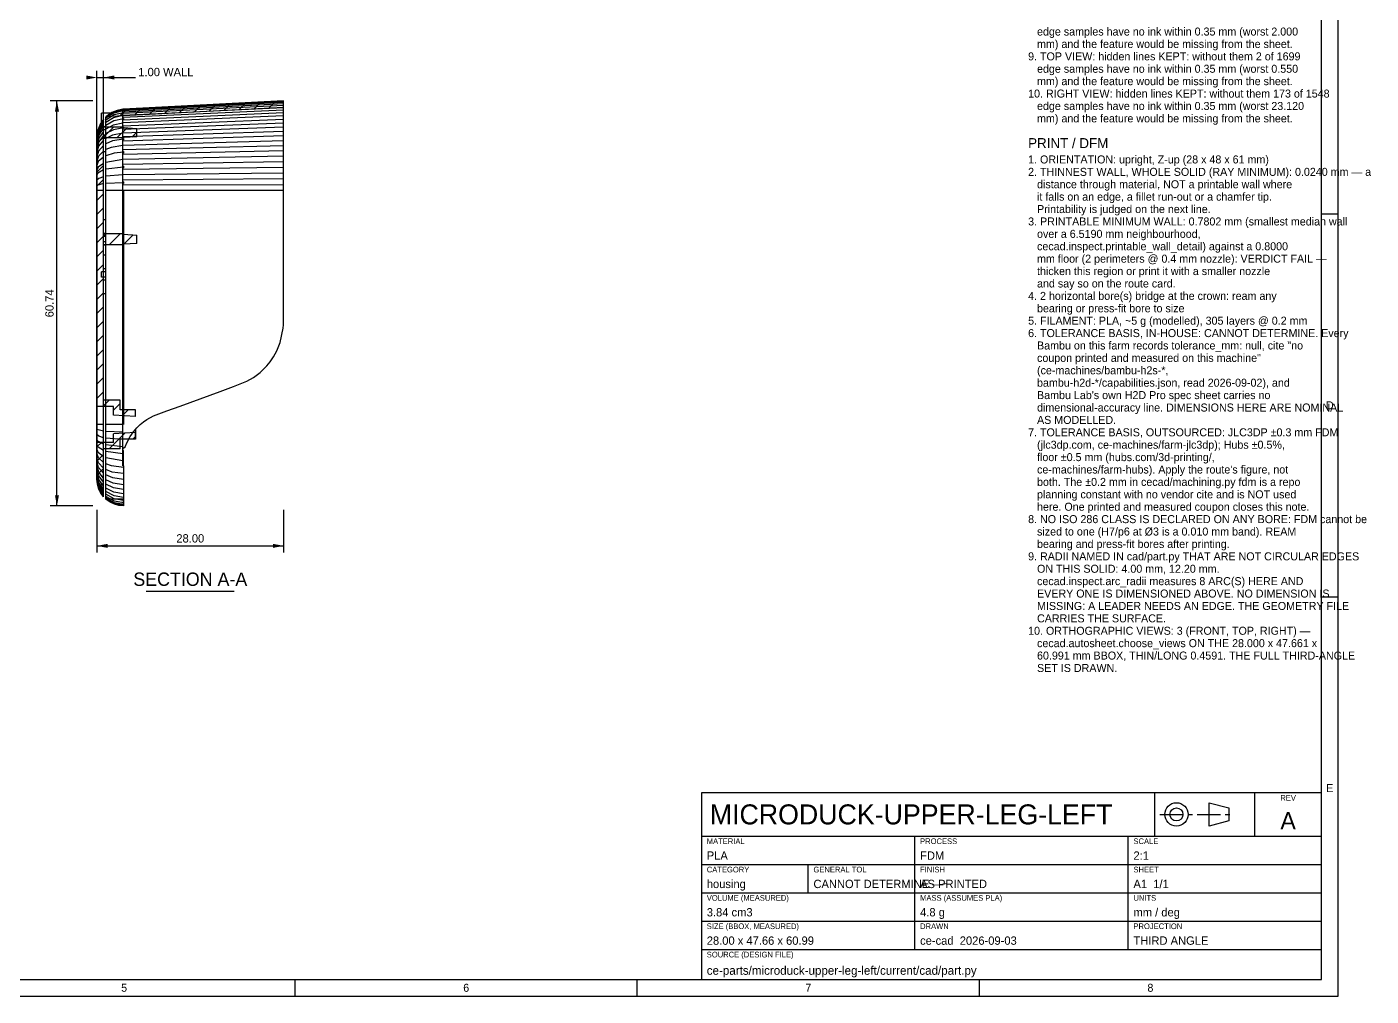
# Model space of a CAD drawing. Header units: millimetres. Extents: x 5 to 853, y 5 to 589.
# Drawn here: x 442.6 to 845.9, y 5 to 295.7 of the extents above; entities that cross this region are included whole.
import ezdxf
from ezdxf.enums import TextEntityAlignment as Align

# ---------------------------------------------------------------- set-up
doc = ezdxf.new("R2010")
doc.units = ezdxf.units.MM
doc.linetypes.add('CENTER', pattern=[11.2, 7, -1.4, 1.4, -1.4])
for name, color, linetype in [('CENTER', 4, 'CENTER'), ('DIM', 3, 'CONTINUOUS'), ('FRAME', 7, 'CONTINUOUS'), ('HATCH', 5, 'CONTINUOUS'), ('SECTION', 7, 'CONTINUOUS'), ('TEXT', 3, 'CONTINUOUS'), ('TITLE', 7, 'CONTINUOUS'), ('VISIBLE', 7, 'CONTINUOUS')]:
    doc.layers.add(name, color=color, linetype=linetype)

msp = doc.modelspace()

# ---------------------------------------------------------------- linework, layer by layer
at = {"layer": 'CENTER'}
msp.add_line((782.5, 59.5), (804.75, 59.5), dxfattribs=at)
at = {"layer": 'DIM'}
for p, q in [((463.660756, 162.351175), (463.660756, 282.512709)), ((465.660756, 162.351175), (465.660756, 282.512709)), ((463.660756, 280.512709), (465.660756, 280.512709)), ((465.660756, 280.512709), (475.260756, 280.512709)), ((462.460756, 273.512709), (449.660756, 273.512709)), ((451.660756, 152.040779), (451.660756, 273.512709)), ((462.460756, 152.040779), (449.660756, 152.040779)), ((463.660756, 150.840779), (463.660756, 138.040779)), ((519.660756, 150.840779), (519.660756, 138.040779)), ((463.660756, 140.040779), (519.660756, 140.040779))]:
    msp.add_line(p, q, dxfattribs=at)
for points in [[(463.660756, 280.512709), (460.460756, 281.120709), (460.460756, 279.904709)], [(465.660756, 280.512709), (468.860756, 279.904709), (468.860756, 281.120709)], [(451.660756, 273.512709), (451.052756, 270.312709), (452.268756, 270.312709)], [(451.660756, 152.040779), (452.268756, 155.240779), (451.052756, 155.240779)], [(463.660756, 140.040779), (466.860756, 139.432779), (466.860756, 140.648779)], [(519.660756, 140.040779), (516.460756, 140.648779), (516.460756, 139.432779)]]:
    msp.add_solid(points, dxfattribs=at)
at = {"layer": 'FRAME'}
for p, q in [((831, 10), (831, 584)), ((831, 66), (645, 66)), ((645, 66), (645, 10)), ((831, 10), (831, 66)), ((10, 10), (831, 10)), ((645, 10), (831, 10))]:
    msp.add_line(p, q, dxfattribs=at)
at = {"layer": 'HATCH'}
for p, q in [((470.410615, 268.935619), (472.517007, 271.04201)), ((474.887901, 269.170263), (476.994292, 271.276654)), ((479.365186, 269.404908), (481.471577, 271.511299)), ((483.842471, 269.639552), (485.948862, 271.745944)), ((488.319756, 269.874197), (490.426148, 271.980588)), ((492.797042, 270.108841), (494.903433, 272.215233)), ((497.274327, 270.343486), (499.380718, 272.449877)), ((501.751612, 270.578131), (503.858003, 272.684522)), ((506.228897, 270.812775), (508.335289, 272.919166)), ((510.706183, 271.04742), (512.812574, 273.153811)), ((515.183468, 271.282064), (517.289859, 273.388456)), ((519.660753, 271.516709), (519.660756, 271.516712)), ((464.15005, 265.355253), (465.660756, 266.865959)), ((463.660756, 260.623319), (468.645696, 265.608258)), ((469.657238, 262.37716), (472.701995, 265.421917)), ((474.174853, 262.652134), (475.660756, 264.138037)), ((463.660756, 256.380678), (465.660756, 258.380678)), ((463.660756, 252.138037), (465.660756, 254.138037)), ((463.660756, 247.895397), (465.660756, 249.895397)), ((463.660756, 243.652756), (465.660756, 245.652756)), ((463.660756, 239.410115), (465.660756, 241.410115)), ((463.660756, 235.167474), (465.660756, 237.167474)), ((463.660756, 230.924834), (466.344181, 233.608258)), ((467.355723, 230.37716), (470.586822, 233.608258)), ((471.598363, 230.37716), (471.660756, 230.439552)), ((471.727023, 230.50582), (474.532646, 233.311442)), ((463.660756, 226.682193), (465.660756, 228.682193)), ((463.660756, 222.439552), (465.660756, 224.439552)), ((463.660756, 218.196912), (465.660756, 220.196912)), ((463.660756, 213.954271), (465.660756, 215.954271)), ((463.660756, 209.71163), (465.660756, 211.71163)), ((463.660756, 205.46899), (465.660756, 207.46899)), ((463.660756, 201.226349), (465.660756, 203.226349)), ((463.660756, 196.983708), (465.660756, 198.983708)), ((463.660756, 192.741068), (465.660756, 194.741068)), ((463.660756, 188.498427), (465.660756, 190.498427)), ((463.660756, 184.255786), (465.660756, 186.255786)), ((465.45632, 181.808709), (467.35632, 183.708709)), ((468.660756, 180.770505), (470.660756, 182.770505)), ((471.206675, 179.073783), (472.991601, 180.858709)), ((475.260753, 178.885221), (475.260756, 178.885223)), ((467.352476, 169.168709), (472.025487, 173.84172)), ((463.660756, 169.71963), (465.009836, 171.068709)), ((474.445117, 172.018709), (475.260756, 172.834348)), ((463.660756, 165.476989), (465.660756, 167.476989)), ((463.660756, 161.234348), (465.660756, 163.234348)), ((464.101443, 157.432395), (464.49696, 157.827912)), ((464.496961, 157.827912), (465.660756, 158.991708)), ((465.66076, 154.749071), (465.66076, 154.749071)), ((469.417943, 154.040609), (469.417945, 154.040611)), ((468.206466, 152.829132), (468.58177, 153.204436)), ((471.660753, 152.040779), (471.660754, 152.040779))]:
    msp.add_line(p, q, dxfattribs=at)
at = {"layer": 'SECTION'}
for p, q in [((469.68847, 270.651996), (468.103669, 269.980102)), ((471.460756, 270.984794), (469.68847, 270.651996)), ((471.514494, 270.98947), (471.460756, 270.986654)), ((471.460756, 270.984794), (471.460756, 270.986654)), ((471.660756, 271.001136), (471.514494, 270.98947)), ((519.660756, 273.512709), (471.660756, 270.997136)), ((519.660756, 271.516709), (471.660756, 269.001136)), ((471.660756, 270.997136), (471.660756, 271.001136)), ((519.660756, 271.516709), (519.660756, 273.512709)), ((464.665184, 266.515417), (463.996452, 264.89427)), ((465.660756, 267.978163), (464.665184, 266.515417)), ((465.660756, 265.608258), (465.660756, 267.978163)), ((468.103669, 269.980102), (466.36929, 268.723822)), ((471.660756, 269.001136), (466.36929, 268.723822)), ((463.996452, 264.89427), (463.660756, 262.581873)), ((463.660756, 181.808709), (463.660756, 262.581873)), ((471.660756, 265.608258), (465.660756, 265.608258)), ((471.660756, 262.37716), (465.660756, 262.37716)), ((465.660756, 233.608258), (465.660756, 262.37716)), ((471.660756, 265.608258), (471.660756, 265.483502)), ((471.660756, 265.483502), (475.660756, 265.241709)), ((475.660756, 262.743709), (471.660756, 262.501916)), ((471.660756, 262.501916), (471.660756, 262.37716)), ((475.660756, 262.743709), (475.660756, 265.241709)), ((471.660756, 233.608258), (465.660756, 233.608258)), ((471.660756, 230.37716), (465.660756, 230.37716)), ((465.660756, 183.708709), (465.660756, 230.37716)), ((471.660756, 233.608258), (471.660756, 233.483502)), ((471.660756, 233.483502), (475.660756, 233.241709)), ((475.660756, 230.743709), (471.660756, 230.501916)), ((471.660756, 230.501916), (471.660756, 230.37716)), ((475.660756, 230.743709), (475.660756, 233.241709)), ((468.660756, 181.808709), (463.660756, 181.808709)), ((470.660756, 183.708709), (465.660756, 183.708709)), ((468.660756, 179.192197), (468.660756, 181.808709)), ((470.660756, 180.858709), (470.660756, 183.708709)), ((475.260756, 178.885221), (468.660756, 179.192197)), ((475.260756, 180.858709), (470.660756, 180.858709)), ((475.260756, 178.885221), (475.260756, 180.858709)), ((475.260756, 173.992197), (468.660756, 173.685221)), ((468.660756, 171.068709), (468.660756, 173.685221)), ((475.260756, 172.018709), (475.260756, 173.992197)), ((463.660756, 160.0401), (463.660756, 171.068709)), ((468.660756, 171.068709), (463.660756, 171.068709)), ((475.260756, 172.018709), (470.660756, 172.018709)), ((470.660756, 169.168709), (470.660756, 172.018709)), ((470.660756, 169.168709), (465.660756, 169.168709)), ((465.660756, 154.749075), (465.660756, 169.168709)), ((463.782761, 158.648334), (463.660756, 160.0401)), ((464.143809, 157.302544), (463.782761, 158.648334)), ((464.754935, 156.001907), (464.143809, 157.302544)), ((465.660761, 154.749069), (464.754935, 156.001907)), ((467.660797, 153.112461), (466.369284, 154.040614)), ((471.660756, 154.040609), (466.36929, 154.040609)), ((471.660756, 152.040779), (471.660756, 154.040609)), ((468.919896, 152.524916), (467.660797, 153.112461)), ((470.270429, 152.162502), (468.919896, 152.524916)), ((471.660756, 152.040779), (470.270429, 152.162502))]:
    msp.add_line(p, q, dxfattribs=at)
at = {"layer": 'TEXT'}
msp.add_line((478.460756, 126.440779), (504.860756, 126.440779), dxfattribs=at)
at = {"layer": 'TITLE'}
for p, q in [((836, 5), (836, 589)), ((831, 239.6), (836, 239.6)), ((831, 124.8), (836, 124.8)), ((781, 53), (781, 66)), ((811, 53), (811, 66)), ((797.3, 56), (797.3, 63)), ((797.3, 63), (803.25, 61.46)), ((803.25, 61.46), (803.25, 57.54)), ((803.25, 57.54), (797.3, 56)), ((645, 53), (831, 53)), ((709, 19), (709, 53)), ((773, 19), (773, 53)), ((645, 44.5), (831, 44.5)), ((677, 36), (677, 44.5)), ((645, 36), (831, 36)), ((645, 27.5), (831, 27.5)), ((645, 19), (831, 19)), ((523.125, 5), (523.125, 10)), ((625.75, 5), (625.75, 10)), ((728.375, 5), (728.375, 10)), ((5, 5), (836, 5))]:
    msp.add_line(p, q, dxfattribs=at)
for radius in [3.5, 1.96]:
    msp.add_circle((787.5, 59.5), radius, dxfattribs=at)
at = {"layer": 'VISIBLE'}
for p, q in [((468.923699, 270.25634), (466.36929, 268.613206)), ((471.460756, 270.984794), (467.77891, 269.792709)), ((471.460756, 270.511914), (468.734829, 269.833701)), ((471.660756, 270.879554), (468.923699, 270.25634)), ((519.660756, 273.455041), (471.460756, 270.934395)), ((519.660756, 273.282285), (471.460756, 270.777841)), ((519.660756, 272.99518), (471.460756, 270.517662)), ((519.660756, 272.594955), (471.460756, 270.154974)), ((519.660756, 272.083325), (471.460756, 269.691328)), ((519.660756, 271.46248), (471.460756, 269.12871)), ((471.460756, 270.934395), (471.460756, 270.986654)), ((471.460756, 270.871006), (471.460756, 270.934395)), ((471.660756, 270.893547), (471.460756, 270.871006)), ((471.460756, 270.841737), (471.660756, 270.840458)), ((471.460756, 270.777841), (471.460756, 270.841737)), ((471.460756, 270.517662), (471.460756, 270.777841)), ((519.660756, 270.735079), (471.460756, 268.46953)), ((471.460756, 270.154974), (471.460756, 270.517662)), ((471.514494, 270.98947), (471.660756, 270.989886)), ((471.660756, 271.001136), (471.660756, 270.989886)), ((471.660756, 270.893547), (471.660756, 270.879554)), ((471.660756, 270.879554), (471.660756, 270.840458)), ((519.660756, 273.455041), (519.660756, 273.512709)), ((519.660756, 273.282285), (519.660756, 273.455041)), ((519.660756, 272.99518), (519.660756, 273.282285)), ((519.660756, 272.594955), (519.660756, 272.99518)), ((519.660756, 272.083325), (519.660756, 272.594955)), ((519.660756, 271.46248), (519.660756, 272.083325)), ((519.660756, 270.735079), (519.660756, 271.46248)), ((519.660756, 269.904237), (519.660756, 270.735079)), ((465.060756, 267.176363), (463.940689, 264.696806)), ((465.660756, 266.345531), (464.23651, 264.140692)), ((465.660756, 267.052882), (464.244495, 264.788488)), ((465.660756, 267.563056), (464.249893, 265.255561)), ((465.660756, 267.871138), (464.253017, 265.537556)), ((465.060756, 267.084368), (465.060756, 269.792709)), ((467.933523, 269.792709), (465.060756, 269.792709)), ((465.660761, 267.886307), (465.060756, 267.084368)), ((465.660756, 267.871138), (465.660756, 267.886302)), ((465.660756, 267.563056), (465.660756, 267.871138)), ((465.660756, 267.052882), (465.660756, 267.563056)), ((465.660756, 266.345531), (465.660756, 267.052882)), ((465.660756, 265.447815), (465.660756, 266.345531)), ((467.933523, 269.792709), (466.369284, 268.63207)), ((468.734829, 269.833701), (466.36929, 268.294386)), ((468.875109, 269.326817), (466.36929, 267.766433)), ((466.36929, 268.613206), (466.36929, 268.632076)), ((466.36929, 268.294386), (466.36929, 268.613206)), ((468.660258, 268.45329), (466.36929, 267.03443)), ((466.36929, 267.766433), (466.36929, 268.294386)), ((466.36929, 267.03443), (466.36929, 267.766433)), ((468.770958, 267.503712), (466.36929, 266.105427)), ((466.36929, 266.105427), (466.36929, 267.03443)), ((468.523759, 266.212157), (466.36929, 264.988371)), ((471.460756, 266.868301), (468.523759, 266.212157)), ((471.460756, 269.123296), (468.660258, 268.45329)), ((471.660756, 268.113839), (468.770958, 267.503712)), ((471.660756, 269.945686), (468.875109, 269.326817)), ((471.460756, 269.965741), (471.460756, 270.154974)), ((471.660756, 270.010428), (471.460756, 269.965741)), ((519.660756, 269.904237), (471.460756, 267.716609)), ((471.460756, 269.691328), (471.460756, 269.88056)), ((471.460756, 269.88056), (471.660756, 269.855923)), ((471.460756, 269.12871), (471.460756, 269.691328)), ((471.460756, 268.46953), (471.460756, 269.12871)), ((519.660756, 268.973512), (471.460756, 266.873174)), ((471.460756, 268.162233), (471.460756, 268.46953)), ((471.660756, 268.227759), (471.460756, 268.162233)), ((471.460756, 267.716609), (471.460756, 268.023906)), ((471.460756, 268.023906), (471.660756, 267.976858)), ((519.660756, 267.946888), (471.460756, 265.942834)), ((471.460756, 266.873174), (471.460756, 267.716609)), ((471.460756, 265.942834), (471.460756, 266.873174)), ((519.660756, 266.828762), (471.460756, 264.929574)), ((471.660756, 270.010428), (471.660756, 269.945686)), ((471.660756, 269.945686), (471.660756, 269.855923)), ((471.660756, 268.227759), (471.660756, 268.113839)), ((471.660756, 268.113839), (471.660756, 267.976858)), ((519.660756, 268.973512), (519.660756, 269.904237)), ((519.660756, 267.946888), (519.660756, 268.973512)), ((519.660756, 266.828762), (519.660756, 267.946888)), ((519.660756, 265.623923), (519.660756, 266.828762)), ((464.253017, 265.537556), (463.660756, 262.500833)), ((464.249893, 265.255561), (463.660756, 262.270454)), ((464.244495, 264.788488), (463.660756, 261.888955)), ((463.940689, 264.696806), (463.660756, 262.581873)), ((464.23651, 264.140692), (463.660756, 261.36001)), ((464.225459, 263.31821), (463.660756, 260.688712)), ((463.660756, 262.581873), (463.660756, 262.500833)), ((463.660756, 262.500833), (463.660756, 262.270454)), ((464.210635, 262.328721), (463.660756, 259.881528)), ((463.660756, 262.270454), (463.660756, 261.888955)), ((465.660756, 263.117619), (464.191022, 261.181486)), ((465.660756, 264.368379), (464.210635, 262.328721)), ((465.660756, 265.447815), (464.225459, 263.31821)), ((466.36929, 265.716078), (465.660756, 265.716078)), ((465.660756, 264.368379), (465.660756, 265.447815)), ((466.36929, 264.792709), (465.660756, 264.792709)), ((465.660756, 263.117619), (465.660756, 264.368379)), ((466.36929, 263.192709), (465.660756, 263.192709)), ((465.660756, 261.70758), (465.660756, 263.117619)), ((466.36929, 262.26934), (465.660756, 262.26934)), ((466.36929, 264.988371), (466.36929, 266.105427)), ((466.36929, 263.694021), (466.36929, 264.988371)), ((468.594545, 264.857671), (466.36929, 263.694021)), ((466.36929, 262.23484), (466.36929, 263.694021)), ((468.301648, 263.197559), (466.36929, 262.23484)), ((466.36929, 260.624882), (466.36929, 262.23484)), ((471.460756, 263.833589), (468.301648, 263.197559)), ((471.660756, 265.454408), (468.594545, 264.857671)), ((471.460756, 265.529282), (471.460756, 265.942834)), ((519.660756, 265.623923), (471.460756, 263.837732)), ((471.660756, 265.61313), (471.460756, 265.529282)), ((471.460756, 264.929574), (471.460756, 265.343125)), ((471.460756, 265.343125), (471.660756, 265.275473)), ((471.460756, 263.837732), (471.460756, 264.929574)), ((519.660756, 264.337529), (471.460756, 262.671985)), ((471.460756, 262.671985), (471.460756, 263.837732)), ((519.660756, 262.975089), (471.460756, 261.437325)), ((471.460756, 262.168072), (471.460756, 262.671985)), ((471.660756, 262.267019), (471.460756, 262.168072)), ((471.660756, 265.61313), (471.660756, 265.454408)), ((471.660756, 265.454408), (471.660756, 265.275473)), ((471.660756, 262.267019), (471.660756, 262.069595)), ((519.660756, 264.337529), (519.660756, 265.623923)), ((519.660756, 262.975089), (519.660756, 264.337529)), ((519.660756, 261.542438), (519.660756, 262.975089)), ((463.660756, 261.888955), (463.660756, 261.36001)), ((463.660756, 261.36001), (463.660756, 260.688712)), ((464.191022, 261.181486), (463.660756, 258.94623)), ((463.660756, 260.688712), (463.660756, 259.881528)), ((464.165168, 259.887309), (463.660756, 257.891827)), ((463.660756, 259.881528), (463.660756, 258.94623)), ((463.660756, 258.94623), (463.660756, 257.891827)), ((464.130994, 258.458513), (463.660756, 256.728471)), ((465.660756, 258.465386), (464.099938, 256.932728)), ((465.660756, 260.151841), (464.130994, 258.458513)), ((465.660756, 261.70758), (464.165168, 259.887309)), ((465.660756, 260.151841), (465.660756, 261.70758)), ((465.660756, 258.465386), (465.660756, 260.151841)), ((465.660756, 256.664456), (465.660756, 258.465386)), ((466.36929, 258.192709), (465.660756, 258.192709)), ((468.311466, 261.491804), (466.36929, 260.624882)), ((466.36929, 258.879652), (466.36929, 260.624882)), ((467.944522, 259.527901), (466.36929, 258.879652)), ((466.36929, 257.015957), (466.36929, 258.879652)), ((471.460756, 260.135781), (467.944522, 259.527901)), ((471.660756, 262.069595), (468.311466, 261.491804)), ((471.660756, 258.089476), (468.833643, 257.776243)), ((471.460756, 261.437325), (471.460756, 261.941238)), ((471.460756, 261.941238), (471.660756, 261.855583)), ((519.660756, 261.542438), (471.460756, 260.139037)), ((471.460756, 260.139037), (471.460756, 261.437325)), ((471.460756, 258.782682), (471.460756, 260.139037)), ((519.660756, 260.045709), (471.460756, 258.782682)), ((471.460756, 258.20777), (471.460756, 258.782682)), ((519.660756, 258.491313), (471.460756, 257.374067)), ((471.660756, 258.318015), (471.460756, 258.20777)), ((471.660756, 262.069595), (471.660756, 261.855583)), ((471.660756, 258.318015), (471.660756, 258.089476)), ((471.660756, 258.089476), (471.660756, 257.84861)), ((519.660756, 260.045709), (519.660756, 261.542438)), ((519.660756, 258.491313), (519.660756, 260.045709)), ((519.660756, 256.885905), (519.660756, 258.491313)), ((463.660756, 257.891827), (463.660756, 256.728471)), ((464.099938, 256.932728), (463.660756, 255.467369)), ((463.660756, 256.728471), (463.660756, 255.467369)), ((463.660756, 255.467369), (463.660756, 254.120663)), ((464.059881, 255.307195), (463.660756, 254.120663)), ((463.660756, 254.120663), (463.660756, 252.701324)), ((465.660756, 254.766395), (464.005168, 253.597438)), ((465.660756, 256.664456), (464.059881, 255.307195)), ((465.660756, 254.766395), (465.660756, 256.664456)), ((465.660756, 252.789482), (465.660756, 254.766395)), ((468.833643, 257.776243), (466.36929, 257.015957)), ((466.36929, 255.051746), (466.36929, 257.015957)), ((471.460756, 255.916983), (466.36929, 255.051746)), ((466.36929, 253.005935), (466.36929, 255.051746)), ((471.460756, 257.374067), (471.460756, 257.948978)), ((471.460756, 257.948978), (471.660756, 257.84861)), ((471.460756, 255.919225), (471.460756, 257.374067)), ((519.660756, 256.885905), (471.460756, 255.919225)), ((471.460756, 254.424386), (471.460756, 255.919225)), ((519.660756, 255.23636), (471.460756, 254.424386)), ((471.460756, 253.800571), (471.460756, 254.424386)), ((519.660756, 255.23636), (519.660756, 256.885905)), ((519.660756, 253.549741), (519.660756, 255.23636)), ((464.005168, 253.597438), (463.660756, 252.701324)), ((463.660756, 252.701324), (463.660756, 251.223021)), ((463.930707, 251.826076), (463.660756, 251.223021)), ((463.660756, 251.223021), (463.660756, 249.699991)), ((464.180139, 250.258448), (463.660756, 249.699991)), ((465.660756, 252.789482), (463.930707, 251.826076)), ((465.660756, 250.752755), (464.180139, 250.258448)), ((465.660756, 250.752755), (465.660756, 252.789482)), ((465.660756, 248.67583), (465.660756, 250.752755)), ((471.660756, 253.667004), (466.36929, 253.005935)), ((466.36929, 250.898226), (466.36929, 253.005935)), ((471.460756, 251.33932), (466.36929, 250.898226)), ((466.36929, 248.748918), (466.36929, 250.898226)), ((471.660756, 253.917876), (471.460756, 253.800571)), ((519.660756, 253.549741), (471.460756, 252.89595)), ((471.460756, 252.89595), (471.460756, 253.519765)), ((471.460756, 253.519765), (471.660756, 253.408542)), ((471.460756, 251.340463), (471.460756, 252.89595)), ((519.660756, 251.833272), (471.460756, 251.340463)), ((471.460756, 249.764585), (471.460756, 251.340463)), ((519.660756, 250.094301), (471.460756, 249.764585)), ((471.660756, 253.917876), (471.660756, 253.667004)), ((471.660756, 253.667004), (471.660756, 253.408542)), ((519.660756, 251.833272), (519.660756, 253.549741)), ((519.660756, 250.094301), (519.660756, 251.833272)), ((519.660756, 248.340277), (519.660756, 250.094301)), ((463.660756, 249.699991), (463.660756, 248.146901)), ((465.660756, 248.67583), (463.660756, 248.146901)), ((463.660756, 248.146901), (463.660756, 246.578709)), ((463.660756, 246.578709), (463.660756, 176.438709)), ((465.660756, 246.578709), (463.660756, 246.578709)), ((465.660756, 246.578709), (465.660756, 248.67583)), ((465.660756, 222.238709), (465.660756, 246.578709)), ((471.660756, 248.972133), (466.36929, 248.748918)), ((466.36929, 246.578709), (466.36929, 248.748918)), ((466.36929, 176.438709), (466.36929, 246.578709)), ((471.460756, 246.578709), (466.36929, 246.578709)), ((471.460756, 249.115839), (471.460756, 249.764585)), ((471.660756, 249.235696), (471.460756, 249.115839)), ((471.460756, 248.175065), (471.460756, 248.823811)), ((471.460756, 248.823811), (471.660756, 248.706007)), ((519.660756, 248.340277), (471.460756, 248.175065)), ((471.460756, 246.578709), (471.460756, 248.175065)), ((471.460756, 169.238709), (471.460756, 246.578709)), ((471.660756, 246.578709), (471.460756, 246.578709)), ((471.660756, 249.235696), (471.660756, 248.972133)), ((471.660756, 248.972133), (471.660756, 248.706007)), ((519.660756, 246.578709), (471.660756, 246.578709)), ((471.660756, 246.578709), (471.660756, 176.438709)), ((519.660756, 246.578709), (519.660756, 248.340277)), ((519.660756, 206.656891), (519.660756, 246.578709)), ((466.36929, 237.792709), (465.660756, 237.792709)), ((466.36929, 233.716078), (465.660756, 233.716078)), ((466.36929, 232.792709), (465.660756, 232.792709)), ((466.36929, 231.192709), (465.660756, 231.192709)), ((466.36929, 230.26934), (465.660756, 230.26934)), ((466.36929, 227.238709), (465.660756, 227.238709)), ((466.36929, 222.238709), (465.060756, 222.238709)), ((465.060756, 220.638709), (465.060756, 222.238709)), ((466.36929, 223.162078), (465.660756, 223.162078)), ((466.36929, 220.638709), (465.060756, 220.638709)), ((465.660756, 176.438709), (465.660756, 220.638709)), ((466.36929, 219.71534), (465.660756, 219.71534)), ((466.36929, 215.638709), (465.660756, 215.638709)), ((519.560756, 205.298709), (519.640756, 206.378709)), ((519.640756, 206.378709), (519.660756, 206.656891)), ((518.660756, 201.038709), (519.560756, 205.298709)), ((516.660756, 196.738709), (517.660756, 198.558709)), ((517.660756, 198.558709), (518.660756, 201.038709)), ((513.660756, 192.998709), (514.660756, 194.038709)), ((514.660756, 194.038709), (515.660756, 195.278709)), ((515.660756, 195.278709), (516.660756, 196.738709)), ((508.660756, 189.418709), (510.660756, 190.578709)), ((510.660756, 190.578709), (512.660756, 192.078709)), ((512.660756, 192.078709), (513.660756, 192.998709)), ((488.660756, 181.978709), (500.660756, 186.338709)), ((500.660756, 186.338709), (504.660756, 187.798709)), ((504.660756, 187.798709), (508.660756, 189.418709)), ((466.36929, 183.708709), (465.660756, 183.708709)), ((484.660756, 180.518709), (488.660756, 181.978709)), ((477.660756, 177.218709), (478.660756, 177.918709)), ((478.660756, 177.918709), (480.660756, 178.998709)), ((480.660756, 178.998709), (484.660756, 180.518709)), ((465.660756, 176.438709), (463.660756, 176.438709)), ((463.660756, 176.438709), (463.660756, 174.923711)), ((465.660756, 174.434896), (463.660756, 174.923711)), ((463.660756, 174.923711), (463.660756, 173.42167)), ((463.660756, 173.42167), (463.660756, 171.94543)), ((464.180139, 172.900065), (463.660756, 173.42167)), ((465.660756, 174.434896), (465.660756, 176.438709)), ((465.660756, 172.448219), (465.660756, 174.434896)), ((471.460756, 176.438709), (466.36929, 176.438709)), ((466.36929, 174.369444), (466.36929, 176.438709)), ((471.460756, 174.185229), (466.36929, 174.369444)), ((466.36929, 172.317875), (466.36929, 174.369444)), ((473.660756, 172.858709), (474.660756, 174.278709)), ((474.660756, 174.278709), (475.660756, 175.458709)), ((475.260756, 174.986709), (475.260756, 172.018709)), ((475.660756, 175.458709), (476.660756, 176.418709)), ((476.660756, 176.418709), (477.660756, 177.218709)), ((463.660756, 171.94543), (463.660756, 170.507616)), ((463.918039, 171.393261), (463.660756, 171.94543)), ((463.660756, 170.507616), (463.660756, 169.120525)), ((463.993903, 169.68077), (463.660756, 170.507616)), ((465.660756, 170.495669), (463.918039, 171.393261)), ((465.660756, 168.593944), (463.993903, 169.68077)), ((465.660756, 172.448219), (464.180139, 172.900065)), ((465.660756, 170.495669), (465.660756, 172.448219)), ((465.660756, 168.593944), (465.660756, 170.495669)), ((471.460756, 171.951021), (466.36929, 172.317875)), ((466.36929, 170.301547), (466.36929, 172.317875)), ((466.36929, 168.337704), (466.36929, 170.301547)), ((471.460756, 169.755192), (466.36929, 170.301547)), ((471.460756, 169.238709), (472.160756, 169.718709)), ((472.160756, 169.718709), (472.660756, 170.958709)), ((472.660756, 170.958709), (473.660756, 172.858709)), ((475.260756, 172.018709), (473.218651, 172.018709)), ((463.660756, 169.120525), (463.660756, 167.796019)), ((464.051198, 168.018496), (463.660756, 169.120525)), ((463.660756, 167.796019), (463.660756, 166.545424)), ((464.094087, 166.427083), (463.660756, 167.796019)), ((463.660756, 166.545424), (463.660756, 165.379437)), ((464.126353, 164.922982), (463.660756, 166.545424)), ((463.660756, 165.379437), (463.660756, 164.308028)), ((464.159393, 163.504687), (463.660756, 165.379437)), ((465.660756, 166.759307), (464.051198, 168.018496)), ((465.660756, 165.007447), (464.094087, 166.427083)), ((466.36929, 169.168709), (465.660756, 169.168709)), ((465.660756, 166.759307), (465.660756, 168.593944)), ((465.660756, 165.007447), (465.660756, 166.759307)), ((471.460756, 167.61652), (466.36929, 168.337704)), ((466.36929, 166.443141), (466.36929, 168.337704)), ((471.460756, 165.553294), (466.36929, 166.443141)), ((466.36929, 164.634059), (466.36929, 166.443141)), ((471.460756, 167.61652), (471.460756, 169.238709)), ((471.660756, 168.683911), (471.460756, 168.683911)), ((471.460756, 165.553294), (471.460756, 167.61652)), ((471.460756, 164.063927), (471.460756, 165.553294)), ((471.660756, 164.05191), (471.660756, 168.683911)), ((463.660756, 164.308028), (463.660756, 163.340361)), ((464.188317, 162.194937), (463.660756, 164.308028)), ((463.660756, 163.340361), (463.660756, 162.48471)), ((464.210667, 161.012625), (463.660756, 163.340361)), ((463.660756, 162.48471), (463.660756, 161.748392)), ((464.227933, 159.967732), (463.660756, 162.48471)), ((463.660756, 161.748392), (463.660756, 161.137707)), ((464.241182, 159.069007), (463.660756, 161.748392)), ((465.660756, 163.353348), (464.126353, 164.922982)), ((465.660756, 161.811154), (464.159393, 163.504687)), ((465.660756, 160.394054), (464.188317, 162.194937)), ((465.660756, 163.353348), (465.660756, 165.007447)), ((465.660756, 161.811154), (465.660756, 163.353348)), ((465.660756, 160.394054), (465.660756, 161.811154)), ((468.034188, 164.038285), (466.36929, 164.634059)), ((466.36929, 162.92593), (466.36929, 164.634059)), ((468.245252, 162.181595), (466.36929, 162.92593)), ((466.36929, 161.333362), (466.36929, 162.92593)), ((466.36929, 159.869974), (466.36929, 161.333362)), ((468.411877, 160.449835), (466.36929, 161.333362)), ((471.660756, 163.580072), (468.034188, 164.038285)), ((471.660756, 161.719432), (468.245252, 162.181595)), ((471.660756, 164.05191), (471.460756, 164.063927)), ((471.660756, 164.05191), (471.660756, 163.580072)), ((471.660756, 163.580072), (471.660756, 161.719432)), ((471.660756, 161.719432), (471.660756, 159.98467)), ((463.660756, 161.137707), (463.660756, 160.657874)), ((464.251178, 158.323937), (463.660756, 161.137707)), ((463.660756, 160.657874), (463.660756, 160.312999)), ((464.258464, 157.738716), (463.660756, 160.657874)), ((463.660756, 160.312999), (463.660756, 160.10603)), ((464.263416, 157.318201), (463.660756, 160.312999)), ((463.660756, 160.10603), (463.660756, 160.0401)), ((464.26628, 157.065882), (463.660756, 160.10603)), ((464.143809, 157.302544), (463.660756, 160.0401)), ((465.660761, 154.749069), (464.143809, 157.302544)), ((465.660756, 159.114167), (464.210667, 161.012625)), ((465.660756, 157.982439), (464.227933, 159.967732)), ((465.660756, 157.008549), (464.241182, 159.069007)), ((465.660756, 156.200825), (464.251178, 158.323937)), ((465.660756, 155.566174), (464.258464, 157.738716)), ((465.660756, 155.110024), (464.263416, 157.318201)), ((465.660756, 159.114167), (465.660756, 160.394054)), ((465.660756, 157.982439), (465.660756, 159.114167)), ((465.660756, 157.008549), (465.660756, 157.982439)), ((466.36929, 158.548282), (466.36929, 159.869974)), ((468.545018, 158.858129), (466.36929, 159.869974)), ((466.36929, 157.379588), (466.36929, 158.548282)), ((468.651926, 157.420293), (466.36929, 158.548282)), ((466.36929, 156.373886), (466.36929, 157.379588)), ((468.737574, 156.14876), (466.36929, 157.379588)), ((471.660756, 159.98467), (468.411877, 160.449835)), ((471.660756, 158.390623), (468.545018, 158.858129)), ((471.660756, 156.950922), (468.651926, 157.420293)), ((471.660756, 159.98467), (471.660756, 158.390623)), ((471.660756, 158.390623), (471.660756, 156.950922)), ((465.660756, 154.836277), (464.26628, 157.065882)), ((465.660756, 156.200825), (465.660756, 157.008549)), ((465.660756, 155.566174), (465.660756, 156.200825)), ((465.660756, 155.110024), (465.660756, 155.566174)), ((465.660756, 154.836277), (465.660756, 155.110024)), ((465.660756, 154.749075), (465.660756, 154.836277)), ((468.919896, 152.524916), (466.369284, 154.040614)), ((466.36929, 155.539779), (466.36929, 156.373886)), ((468.805488, 155.054485), (466.36929, 156.373886)), ((466.36929, 154.884398), (466.36929, 155.539779)), ((468.858202, 154.146876), (466.36929, 155.539779)), ((466.36929, 154.413349), (466.36929, 154.884398)), ((468.897528, 153.433721), (466.36929, 154.884398)), ((466.36929, 154.13066), (466.36929, 154.413349)), ((468.924733, 152.921139), (466.36929, 154.413349)), ((466.36929, 154.040609), (466.36929, 154.13066)), ((468.940655, 152.613522), (466.36929, 154.13066)), ((471.660756, 155.67788), (468.737574, 156.14876)), ((471.660756, 154.582384), (468.805488, 155.054485)), ((471.660756, 153.673803), (468.858202, 154.146876)), ((471.660756, 152.959906), (468.897528, 153.433721)), ((471.660756, 156.950922), (471.660756, 155.67788)), ((471.660756, 155.67788), (471.660756, 154.582384)), ((471.660756, 154.582384), (471.660756, 153.673803)), ((471.660756, 153.673803), (471.660756, 152.959906)), ((471.660756, 152.040779), (468.919896, 152.524916)), ((471.660756, 152.446799), (468.924733, 152.921139)), ((471.660756, 152.13887), (468.940655, 152.613522)), ((471.660756, 152.959906), (471.660756, 152.446799)), ((471.660756, 152.446799), (471.660756, 152.13887)), ((471.660756, 152.13887), (471.660756, 152.040779))]:
    msp.add_line(p, q, dxfattribs=at)

# ---------------------------------------------------------------- texts
at = {"layer": 'TEXT'}
for s, height, p in [('   edge samples have no ink within 0.35 mm (worst 2.000', 2.4, (743, 293.097778)), ('   mm) and the feature would be missing from the sheet.', 2.4, (743, 289.377778)), ('9. TOP VIEW: hidden lines KEPT: without them 2 of 1699', 2.4, (743, 285.657778)), ('1.00 WALL', 2.5, (476.060756, 280.912709)), ('   edge samples have no ink within 0.35 mm (worst 0.550', 2.4, (743, 281.937778)), ('   mm) and the feature would be missing from the sheet.', 2.4, (743, 278.217778)), ('10. RIGHT VIEW: hidden lines KEPT: without them 173 of 1548', 2.4, (743, 274.497778)), ('   edge samples have no ink within 0.35 mm (worst 23.120', 2.4, (743, 270.777778)), ('   mm) and the feature would be missing from the sheet.', 2.4, (743, 267.057778)), ('PRINT / DFM', 3, (743, 259.337778)), ('1. ORIENTATION: upright, Z-up (28 x 48 x 61 mm)', 2.4, (743, 254.737778)), ('2. THINNEST WALL, WHOLE SOLID (RAY MINIMUM): 0.0240 mm — a', 2.4, (743, 251.017778)), ('   distance through material, NOT a printable wall where', 2.4, (743, 247.297778)), ('   it falls on an edge, a fillet run-out or a chamfer tip.', 2.4, (743, 243.577778)), ('   Printability is judged on the next line.', 2.4, (743, 239.857778)), ('3. PRINTABLE MINIMUM WALL: 0.7802 mm (smallest median wall', 2.4, (743, 236.137778)), ('   over a 6.5190 mm neighbourhood,', 2.4, (743, 232.417778)), ('   cecad.inspect.printable_wall_detail) against a 0.8000', 2.4, (743, 228.697778)), ('   mm floor (2 perimeters @ 0.4 mm nozzle): VERDICT FAIL —', 2.4, (743, 224.977778)), ('   thicken this region or print it with a smaller nozzle', 2.4, (743, 221.257778)), ('   and say so on the route card.', 2.4, (743, 217.537778)), ('4. 2 horizontal bore(s) bridge at the crown: ream any', 2.4, (743, 213.817778)), ('   bearing or press-fit bore to size', 2.4, (743, 210.097778)), ('5. FILAMENT: PLA, ~5 g (modelled), 305 layers @ 0.2 mm', 2.4, (743, 206.377778)), ('6. TOLERANCE BASIS, IN-HOUSE: CANNOT DETERMINE. Every', 2.4, (743, 202.657778)), ('   coupon printed and measured on this machine"', 2.4, (743, 195.217778)), ('   Bambu on this farm records tolerance_mm: null, cite "no', 2.4, (743, 198.937778)), ('   (ce-machines/bambu-h2s-*,', 2.4, (743, 191.497778)), ('   bambu-h2d-*/capabilities.json, read 2026-09-02), and', 2.4, (743, 187.777778)), ("   Bambu Lab's own H2D Pro spec sheet carries no", 2.4, (743, 184.057778)), ('   dimensional-accuracy line. DIMENSIONS HERE ARE NOMINAL', 2.4, (743, 180.337778)), ('   AS MODELLED.', 2.4, (743, 176.617778)), ('7. TOLERANCE BASIS, OUTSOURCED: JLC3DP ±0.3 mm FDM', 2.4, (743, 172.897778)), ('   (jlc3dp.com, ce-machines/farm-jlc3dp); Hubs ±0.5%,', 2.4, (743, 169.177778)), ('   floor ±0.5 mm (hubs.com/3d-printing/,', 2.4, (743, 165.457778)), ("   ce-machines/farm-hubs). Apply the route's figure, not", 2.4, (743, 161.737778)), ('   both. The ±0.2 mm in cecad/machining.py fdm is a repo', 2.4, (743, 158.017778)), ('   planning constant with no vendor cite and is NOT used', 2.4, (743, 154.297778)), ('8. NO ISO 286 CLASS IS DECLARED ON ANY BORE: FDM cannot be', 2.4, (743, 146.857778)), ('   here. One printed and measured coupon closes this note.', 2.4, (743, 150.577778)), ('   sized to one (H7/p6 at Ø3 is a 0.010 mm band). REAM', 2.4, (743, 143.137778)), ('   bearing and press-fit bores after printing.', 2.4, (743, 139.417778)), ('9. RADII NAMED IN cad/part.py THAT ARE NOT CIRCULAR EDGES', 2.4, (743, 135.697778)), ('   ON THIS SOLID: 4.00 mm, 12.20 mm.', 2.4, (743, 131.977778)), ('   cecad.inspect.arc_radii measures 8 ARC(S) HERE AND', 2.4, (743, 128.257778)), ('   EVERY ONE IS DIMENSIONED ABOVE. NO DIMENSION IS', 2.4, (743, 124.537778)), ('   MISSING: A LEADER NEEDS AN EDGE. THE GEOMETRY FILE', 2.4, (743, 120.817778)), ('   CARRIES THE SURFACE.', 2.4, (743, 117.097778)), ('10. ORTHOGRAPHIC VIEWS: 3 (FRONT, TOP, RIGHT) —', 2.4, (743, 113.377778)), ('   cecad.autosheet.choose_views ON THE 28.000 x 47.661 x', 2.4, (743, 109.657778)), ('   60.991 mm BBOX, THIN/LONG 0.4591. THE FULL THIRD-ANGLE', 2.4, (743, 105.937778)), ('   SET IS DRAWN.', 2.4, (743, 102.217778)), ('PLA', 2.5, (646.6, 45.9)), ('FDM', 2.5, (710.6, 45.9)), ('2:1', 2.5, (774.6, 45.9)), ('housing', 2.5, (646.6, 37.4)), ('CANNOT DETERMINE —~', 2.5, (678.6, 37.4)), ('AS PRINTED', 2.5, (710.6, 37.4)), ('A1  1/1', 2.5, (774.6, 37.4)), ('3.84 cm3', 2.5, (646.6, 28.9)), ('4.8 g', 2.5, (710.6, 28.9)), ('mm / deg', 2.5, (774.6, 28.9)), ('28.00 x 47.66 x 60.99', 2.5, (646.6, 20.4)), ('ce-cad  2026-09-03', 2.5, (710.6, 20.4)), ('THIRD ANGLE', 2.5, (774.6, 20.4)), ('ce-parts/microduck-upper-leg-left/current/cad/part.py', 2.6, (646.6, 11.4))]:
    msp.add_text(s, height=height, dxfattribs=at).set_placement(p)
msp.add_text('60.74', height=2.5, rotation=90, dxfattribs=at).set_placement((450.660756, 212.776744), align=Align.CENTER)
for s, height, p in [('28.00', 2.5, (491.660756, 141.040779)), ('SECTION A-A', 4, (491.660756, 128.040779)), ('A', 5.2, (821, 55))]:
    msp.add_text(s, height=height, dxfattribs=at).set_placement(p, align=Align.CENTER)
msp.add_text('MICRODUCK-UPPER-LEG-LEFT', height=6, dxfattribs=at).set_placement((647.5, 59.5), align=Align.MIDDLE_LEFT)
at = {"layer": 'TITLE'}
for s, p in [('D', (833.5, 182.2)), ('E', (833.5, 67.4)), ('5', (471.8125, 7.5)), ('6', (574.4375, 7.5)), ('7', (677.0625, 7.5)), ('8', (779.6875, 7.5))]:
    msp.add_text(s, height=2.4, dxfattribs=at).set_placement(p, align=Align.MIDDLE_CENTER)
msp.add_text('REV', height=1.7, dxfattribs=at).set_placement((821, 63.6), align=Align.CENTER)
for s, p in [('MATERIAL', (646.6, 50.6)), ('PROCESS', (710.6, 50.6)), ('SCALE', (774.6, 50.6)), ('CATEGORY', (646.6, 42.1)), ('GENERAL TOL', (678.6, 42.1)), ('FINISH', (710.6, 42.1)), ('SHEET', (774.6, 42.1)), ('VOLUME (MEASURED)', (646.6, 33.6)), ('MASS (ASSUMES PLA)', (710.6, 33.6)), ('UNITS', (774.6, 33.6)), ('SIZE (BBOX, MEASURED)', (646.6, 25.1)), ('DRAWN', (710.6, 25.1)), ('PROJECTION', (774.6, 25.1)), ('SOURCE (DESIGN FILE)', (646.6, 16.6))]:
    msp.add_text(s, height=1.7, dxfattribs=at).set_placement(p)

doc.saveas('drawing.dxf')
